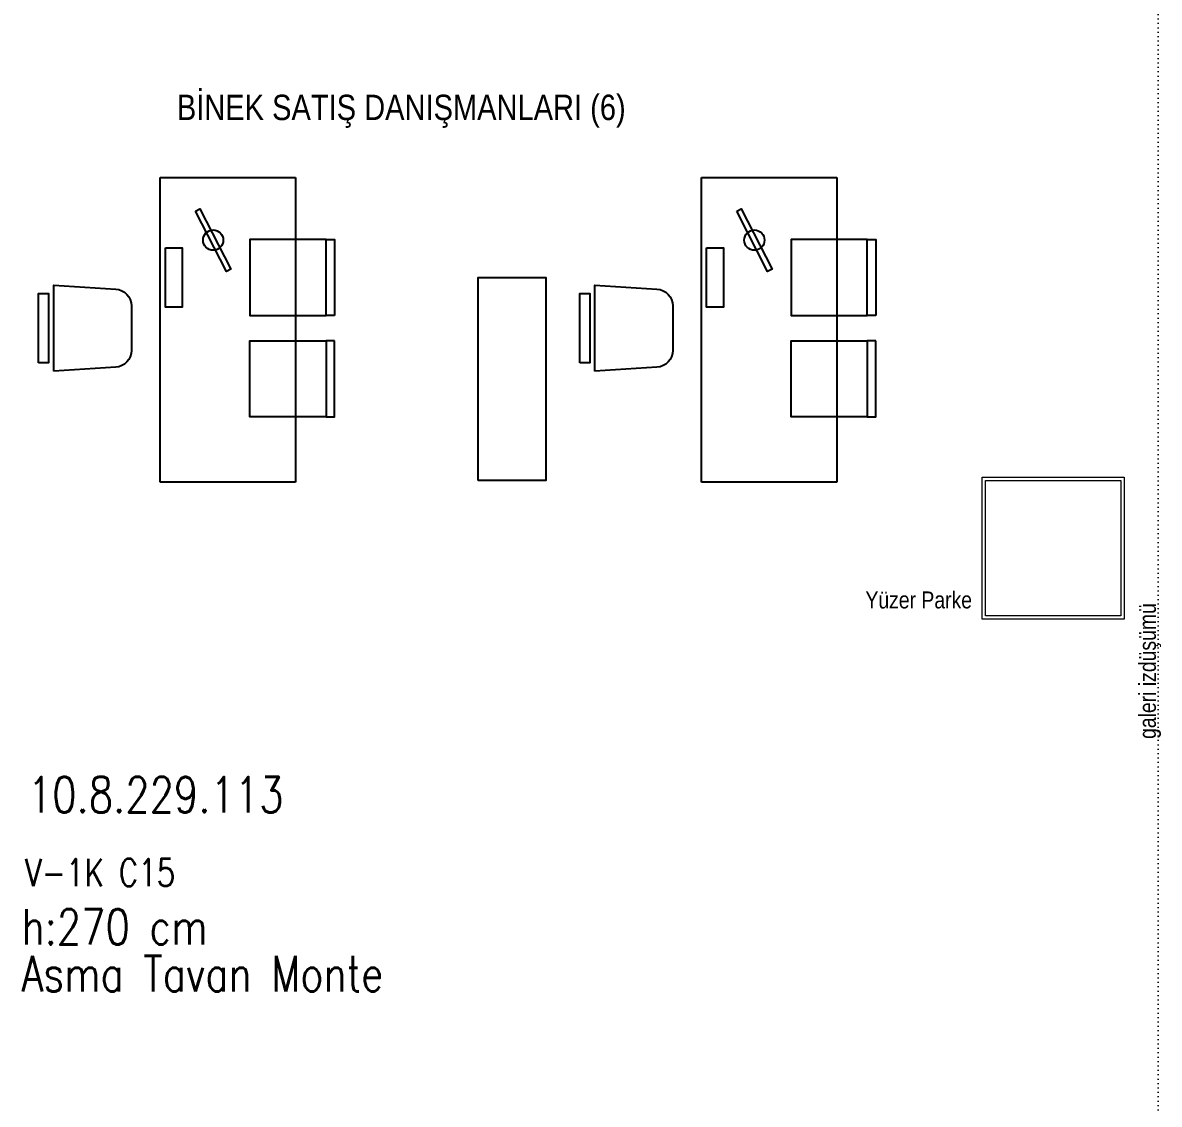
# Model space of a CAD drawing. Extents: x -1286 to 34975, y -230 to 6637.
# Drawn here: x 4632 to 5304, y 2824 to 3463 of the extents above; entities that cross this region are included whole.
import ezdxf
from ezdxf.enums import TextEntityAlignment as Align

# ---------------------------------------------------------------- set-up
doc = ezdxf.new("R2010")
doc.units = 0
doc.header["$LTSCALE"] = 20
doc.linetypes.add('DOT2', pattern=[0.125, 0, -0.125])
doc.layers.get('0').update_dxf_attribs({"color": 9, "lineweight": 9})
for name, color, linetype, lineweight in [('01', 9, 'Continuous', 9), ('05', 9, 'Continuous', 9), ('14', 9, 'Continuous', 9), ('20', 9, 'DOT2', 9), ('21', 9, 'Continuous', 9), ('E-YAZI', 7, 'Continuous', 30)]:
    doc.layers.add(name, color=color, linetype=linetype, lineweight=lineweight)
doc.styles.add('E-YAZI', font='txttw.shx')
doc.styles.add('MuuM_TEXT-STANDART', font='ARIALN.TTF')

# ---------------------------------------------------------------- blocks, each defined once
blk = doc.blocks.new('p-kolon-80x80-vw')
at = {"layer": '01'}
blk.add_lwpolyline([(-40, -40), (-40, 40), (40, 40), (40, -40)], close=True, dxfattribs=at)
blk = doc.blocks.new('m-vw-sandalye-02')
at = {"lineweight": -3, "ltscale": 0.5}
for points in [[(-22.5, 0), (-22.5, -5), (22.5, -5), (22.5, 0)], [(-22.5, -5), (22.5, -5), (22.5, -50), (-22.5, -50)]]:
    blk.add_lwpolyline(points, close=True, dxfattribs=at)
blk = doc.blocks.new('m-vw-sandalye')
at = {"lineweight": -3, "ltscale": 0.5}
blk.add_lwpolyline([(-20.5, 0), (20.5, 0), (20.5, -6), (-20.5, -6)], close=True, dxfattribs=at)
blk.add_lwpolyline([(-25.5, -9), (25.5, -9), (23.11, -45.65, -0.395265), (13.13, -55), (-13.13, -55, -0.395265), (-23.11, -45.65)], format="xyb", close=True, dxfattribs=at)
blk = doc.blocks.new('m-vw-çalışma-p-01')
at = {"lineweight": -3, "ltscale": 0.5}
for p, q in [((11.93, 179.03), (91.93, 179.03)), ((11.93, -0.97), (11.93, 179.03)), ((91.93, 179.03), (91.93, -0.97)), ((91.93, -0.97), (11.93, -0.97))]:
    blk.add_line(p, q, dxfattribs=at)
for points in [[(32.8, 159.16), (35.47, 160.53), (53.74, 124.95), (51.08, 123.58)], [(15, 137.5), (25, 137.5), (25, 102.5), (15, 102.5)]]:
    blk.add_lwpolyline(points, close=True, dxfattribs=at)
blk.add_circle((43.27, 142.05), 6, dxfattribs=at)
at = {"lineweight": -3, "ltscale": 0.5, "xscale": -1, "rotation": 270}
blk.add_blockref('m-vw-sandalye-02', (115, 120), dxfattribs=at)
at = {"lineweight": -3, "rotation": 90}
blk.add_blockref('m-vw-sandalye', (-60, 90), dxfattribs=at)
at = {"lineweight": -3, "ltscale": 0.5, "rotation": 270}
blk.add_blockref('m-vw-sandalye-02', (115, 60), dxfattribs=at)
blk = doc.blocks.new('m-çalışma dolap modül')
at = {"lineweight": -3, "ltscale": 0.5}
blk.add_lwpolyline([(0, 40), (120, 40), (120, 0), (0, 0)], close=True, dxfattribs=at)

msp = doc.modelspace()

# ---------------------------------------------------------------- linework, layer by layer
at = {"layer": '14'}
msp.add_lwpolyline([(5198.84, 3194.5), (5282.84, 3194.5), (5282.84, 3110.5), (5198.84, 3110.5)], close=True, dxfattribs=at)
at = {"layer": '20'}
msp.add_lwpolyline([(5282.84, 3972.5), (5282.84, 3912.5), (5302.84, 3912.5), (5302.84, 290.44), (5282.84, 290.44), (5282.83, 234.5)], dxfattribs=at)

# ---------------------------------------------------------------- block references
msp.add_blockref('p-kolon-80x80-vw', (5240.84, 3152.5))
at = {"layer": '05', "lineweight": -3}
for p in [(4700.84, 3192.5), (5020.84, 3192.5)]:
    msp.add_blockref('m-vw-çalışma-p-01', p, dxfattribs=at)
at = {"layer": '05', "lineweight": -3, "rotation": 90}
msp.add_blockref('m-çalışma dolap modül', (4940.84, 3192.5), dxfattribs=at)

# ---------------------------------------------------------------- texts
at = {"layer": '21', "style": 'MuuM_TEXT-STANDART'}
for s, height, p in [('BİNEK SATIŞ DANIŞMANLARI (6)', 15, (4722.64, 3400.99)), ('Yüzer Parke', 10, (5129.76, 3113.86))]:
    msp.add_text(s, height=height, dxfattribs=at).set_placement(p, align=Align.BOTTOM_LEFT)
msp.add_text('galeri izdüşümü', height=10, rotation=90, dxfattribs=at).set_placement((5291.5, 3119.93), align=Align.TOP_RIGHT)
at = {"layer": 'E-YAZI', "color": 1, "style": 'E-YAZI', "width": 0.8}
msp.add_text('10.8.229.113', height=21, dxfattribs=at).set_placement((4634.55, 2996.24))
at = {"layer": 'E-YAZI', "color": 6, "style": 'E-YAZI', "width": 0.8}
msp.add_text('V-1K C15', height=16, dxfattribs=at).set_placement((4632.83, 2952.77))
at = {"layer": 'E-YAZI', "color": 30, "style": 'E-YAZI', "width": 0.8}
for s, p in [('h:270 cm', (4630.8, 2918.18)), ('Asma Tavan Monte', (4630.8, 2890.46))]:
    msp.add_text(s, height=21, dxfattribs=at).set_placement(p)

doc.saveas('drawing.dxf')
